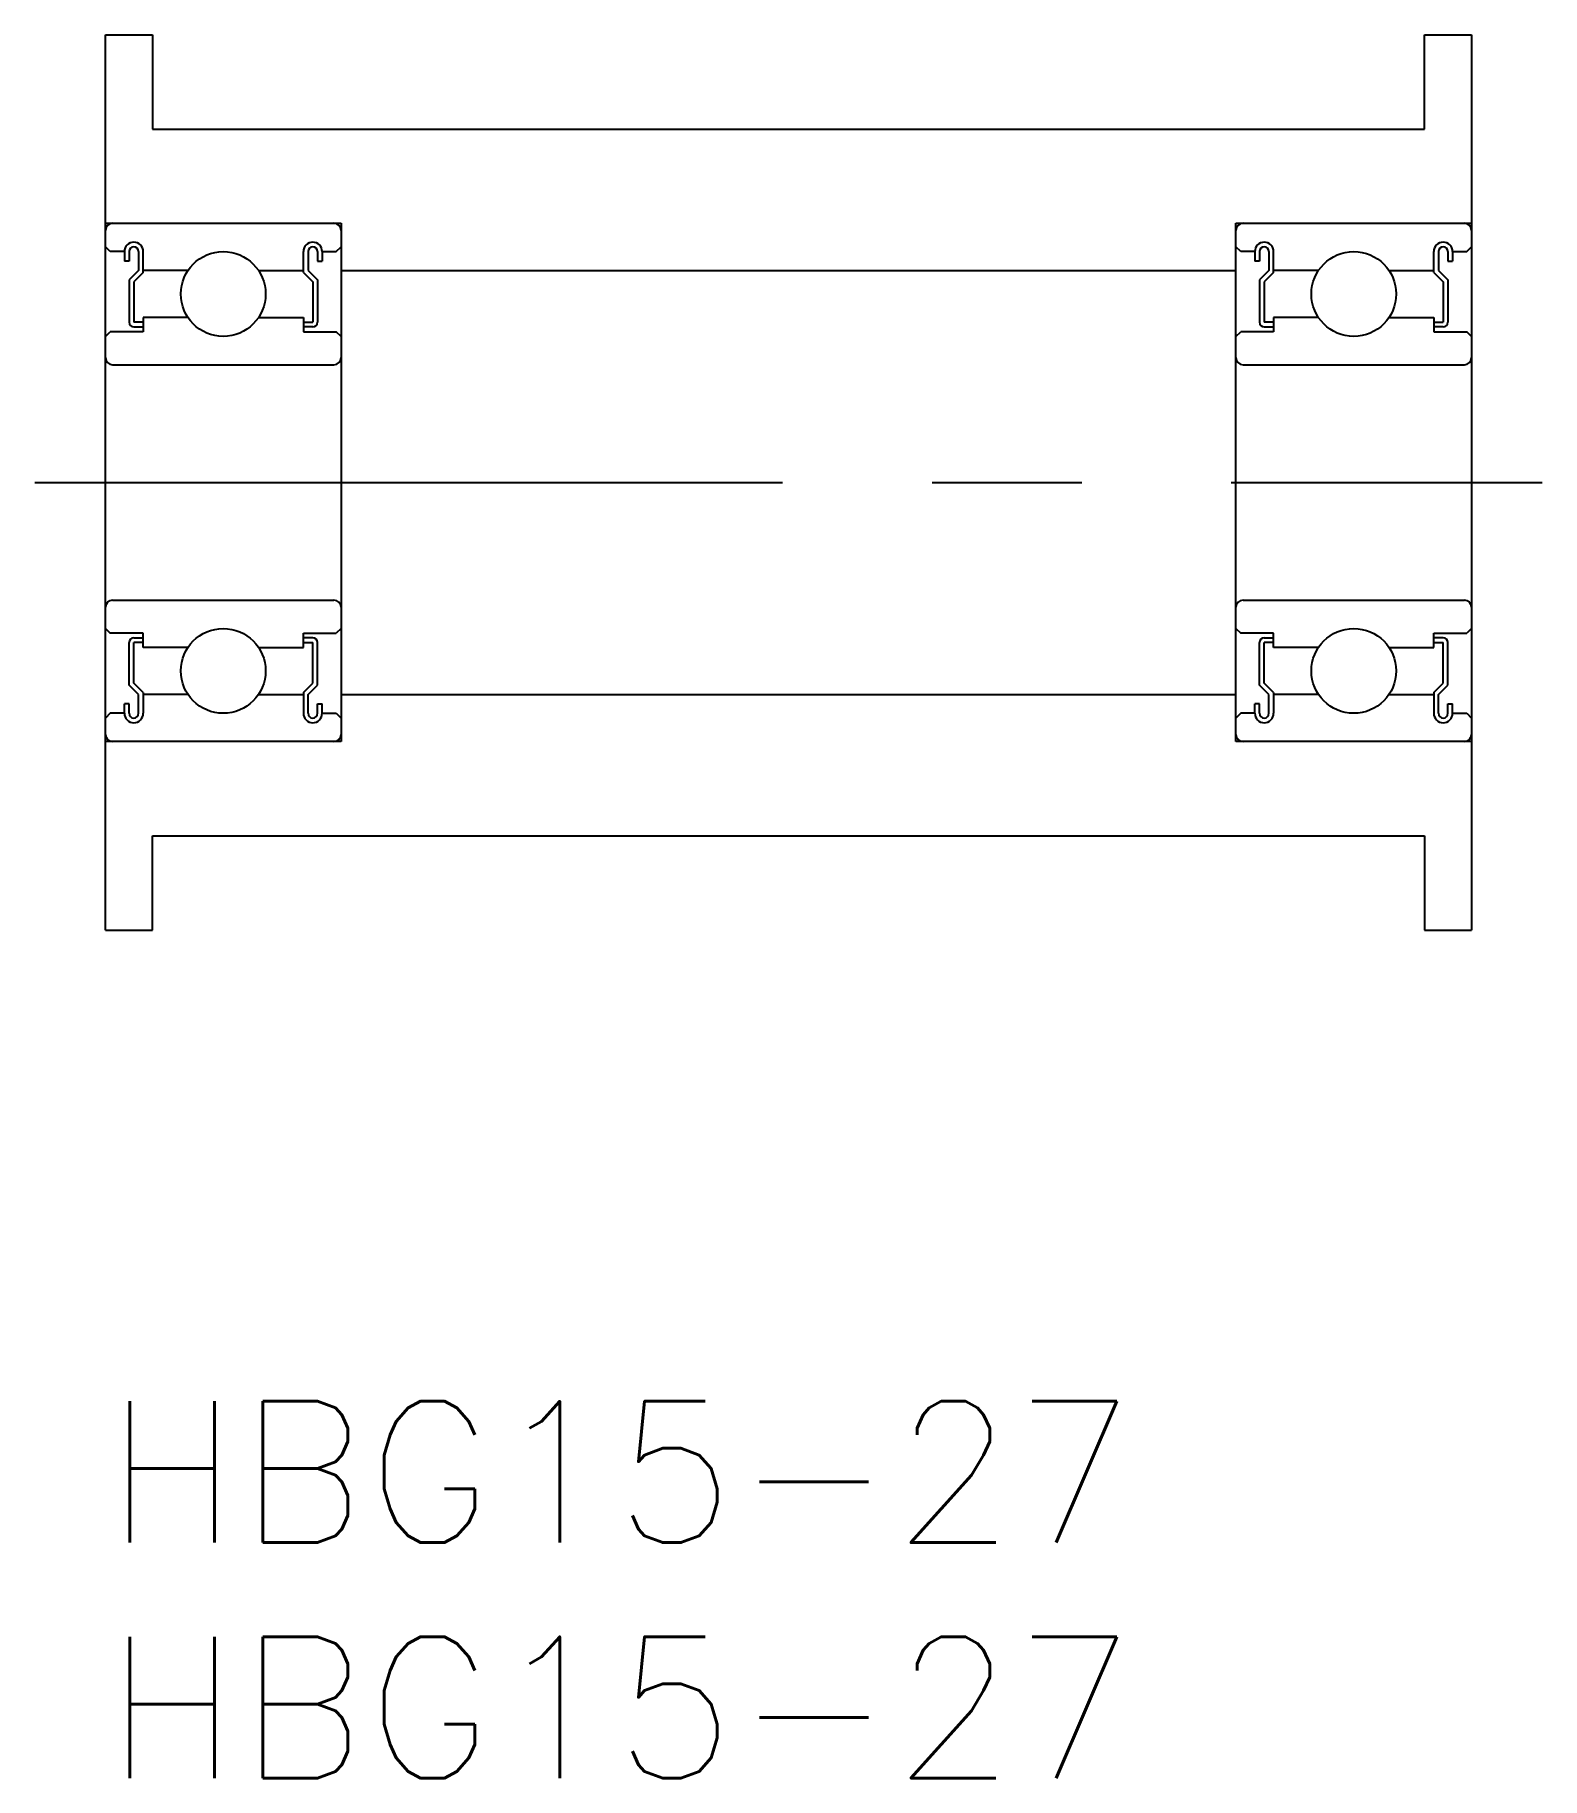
# Model space of a CAD drawing. Extents: x -1.5 to 30.5, y -8 to 29.
import ezdxf

# ---------------------------------------------------------------- set-up
doc = ezdxf.new("R2010")
doc.units = 0
doc.header["$LTSCALE"] = 0.5
doc.linetypes.add('CENTER', pattern=[50.8, 31.75, -6.35, 6.35, -6.35])
for name, color, linetype in [('MSM_CENTER', 1, 'CENTER'), ('MSM_CONTINUOUS', 7, 'CONTINUOUS'), ('MSM_PART_NUMBER', 7, 'CONTINUOUS')]:
    doc.layers.add(name, color=color, linetype=linetype)
doc.styles.get("Standard").update_dxf_attribs({"font": 'txt.shx', "height": 3, "bigfont": 'bigfont.shx'})

# ---------------------------------------------------------------- blocks, each defined once
blk = doc.blocks.new('*U2')
at = {"layer": 'MSM_PART_NUMBER'}
blk.add_text('HBG15-27', height=3, dxfattribs=at).set_placement((0, -3))
blk = doc.blocks.new('*U3')
at = {"layer": 'MSM_PART_NUMBER'}
blk.add_text('HBG15-27', height=3, dxfattribs=at).set_placement((0, -8))

msp = doc.modelspace()

# ---------------------------------------------------------------- linework, layer by layer
at = {"layer": 'MSM_CENTER'}
msp.add_line((-1.5, 19.5), (30.5, 19.5), dxfattribs=at)
at = {"layer": 'MSM_CONTINUOUS'}
for p, q in [((0, 29), (1, 29)), ((0, 10), (0, 29)), ((1, 29), (1, 27)), ((28, 27), (28, 29)), ((28, 29), (29, 29)), ((29, 29), (29, 10)), ((1, 27), (28, 27)), ((0, 25), (5, 25)), ((5, 25), (5, 14)), ((24, 25), (29, 25)), ((24, 14), (24, 25)), ((24.03, 24.94), (24.06, 24.97)), ((0.1, 24.4), (0, 24.5)), ((4.9, 24.4), (5, 24.5)), ((24.1, 24.4), (24, 24.5)), ((28.9, 24.4), (29, 24.5)), ((0.4, 24.4), (0.1, 24.4)), ((0.4, 24.4), (0.4, 24.2)), ((0.5, 24.2), (0.4, 24.2)), ((0.5, 24.4), (0.5, 24.2)), ((0.7, 24.4), (0.7, 24)), ((0.8, 23.959), (0.8, 24.4)), ((4.2, 23.959), (4.2, 24.4)), ((4.3, 24.4), (4.3, 24)), ((4.5, 24.4), (4.5, 24.2)), ((4.5, 24.2), (4.6, 24.2)), ((4.6, 24.4), (4.6, 24.2)), ((4.6, 24.4), (4.9, 24.4)), ((24.4, 24.4), (24.1, 24.4)), ((24.4, 24.4), (24.4, 24.2)), ((24.5, 24.2), (24.4, 24.2)), ((24.5, 24.4), (24.5, 24.2)), ((24.7, 24.4), (24.7, 24)), ((24.8, 23.959), (24.8, 24.4)), ((28.2, 23.959), (28.2, 24.4)), ((28.3, 24.4), (28.3, 24)), ((28.5, 24.4), (28.5, 24.2)), ((28.5, 24.2), (28.6, 24.2)), ((28.6, 24.4), (28.6, 24.2)), ((28.6, 24.4), (28.9, 24.4)), ((0.7, 24), (0.5, 23.8)), ((0.5, 23.8), (0.5, 22.9)), ((0.8, 23.959), (0.6, 23.759)), ((0.6, 23.759), (0.6, 22.9)), ((1.752, 24), (0.8, 24)), ((3.248, 24), (4.2, 24)), ((4.2, 23.959), (4.4, 23.759)), ((4.3, 24), (4.5, 23.8)), ((4.4, 23.759), (4.4, 22.9)), ((4.5, 23.8), (4.5, 22.9)), ((5, 24), (24, 24)), ((24.7, 24), (24.5, 23.8)), ((24.5, 23.8), (24.5, 22.9)), ((24.8, 23.959), (24.6, 23.759)), ((24.6, 23.759), (24.6, 22.9)), ((25.752, 24), (24.8, 24)), ((27.248, 24), (28.2, 24)), ((28.2, 23.959), (28.4, 23.759)), ((28.3, 24), (28.5, 23.8)), ((28.4, 23.759), (28.4, 22.9)), ((28.5, 23.8), (28.5, 22.9)), ((1.752, 23), (0.8, 23)), ((0.8, 23), (0.8, 22.7)), ((3.248, 23), (4.2, 23)), ((4.2, 23), (4.2, 22.7)), ((25.752, 23), (24.8, 23)), ((24.8, 23), (24.8, 22.7)), ((27.248, 23), (28.2, 23)), ((28.2, 23), (28.2, 22.7)), ((0, 22.6), (0.1, 22.7)), ((0.8, 22.7), (0.1, 22.7)), ((0.8, 22.9), (0.6, 22.9)), ((0.6, 22.8), (0.8, 22.8)), ((4.2, 22.9), (4.4, 22.9)), ((4.4, 22.8), (4.2, 22.8)), ((4.2, 22.7), (4.9, 22.7)), ((5, 22.6), (4.9, 22.7)), ((24, 22.6), (24.1, 22.7)), ((24.8, 22.7), (24.1, 22.7)), ((24.8, 22.9), (24.6, 22.9)), ((24.6, 22.8), (24.8, 22.8)), ((28.2, 22.9), (28.4, 22.9)), ((28.4, 22.8), (28.2, 22.8)), ((28.2, 22.7), (28.9, 22.7)), ((29, 22.6), (28.9, 22.7)), ((0.15, 22), (4.85, 22)), ((24.15, 22), (28.85, 22)), ((0.15, 17), (4.85, 17)), ((24.15, 17), (28.85, 17)), ((0, 16.4), (0.1, 16.3)), ((0.8, 16.3), (0.1, 16.3)), ((0.8, 16), (0.8, 16.3)), ((4.2, 16.3), (4.9, 16.3)), ((4.2, 16), (4.2, 16.3)), ((5, 16.4), (4.9, 16.3)), ((24, 16.4), (24.1, 16.3)), ((24.8, 16.3), (24.1, 16.3)), ((24.8, 16), (24.8, 16.3)), ((28.2, 16.3), (28.9, 16.3)), ((28.2, 16), (28.2, 16.3)), ((29, 16.4), (28.9, 16.3)), ((0.5, 15.2), (0.5, 16.1)), ((0.6, 16.2), (0.8, 16.2)), ((0.6, 15.241), (0.6, 16.1)), ((0.8, 16.1), (0.6, 16.1)), ((1.752, 16), (0.8, 16)), ((3.248, 16), (4.2, 16)), ((4.4, 16.2), (4.2, 16.2)), ((4.2, 16.1), (4.4, 16.1)), ((4.4, 15.241), (4.4, 16.1)), ((4.5, 15.2), (4.5, 16.1)), ((24.5, 15.2), (24.5, 16.1)), ((24.6, 16.2), (24.8, 16.2)), ((24.6, 15.241), (24.6, 16.1)), ((24.8, 16.1), (24.6, 16.1)), ((25.752, 16), (24.8, 16)), ((27.248, 16), (28.2, 16)), ((28.4, 16.2), (28.2, 16.2)), ((28.2, 16.1), (28.4, 16.1)), ((28.4, 15.241), (28.4, 16.1)), ((28.5, 15.2), (28.5, 16.1)), ((0.7, 15), (0.5, 15.2)), ((0.8, 15.041), (0.6, 15.241)), ((4.2, 15.041), (4.4, 15.241)), ((4.3, 15), (4.5, 15.2)), ((24.7, 15), (24.5, 15.2)), ((24.8, 15.041), (24.6, 15.241)), ((28.2, 15.041), (28.4, 15.241)), ((28.3, 15), (28.5, 15.2)), ((0.4, 14.6), (0.4, 14.8)), ((0.5, 14.8), (0.4, 14.8)), ((0.5, 14.6), (0.5, 14.8)), ((0.7, 14.6), (0.7, 15)), ((0.8, 15.041), (0.8, 14.6)), ((1.752, 15), (0.8, 15)), ((3.248, 15), (4.2, 15)), ((4.2, 15.041), (4.2, 14.6)), ((4.3, 14.6), (4.3, 15)), ((4.5, 14.6), (4.5, 14.8)), ((4.5, 14.8), (4.6, 14.8)), ((4.6, 14.6), (4.6, 14.8)), ((5, 15), (24, 15)), ((24.7, 14.6), (24.7, 15)), ((24.8, 15.041), (24.8, 14.6)), ((25.752, 15), (24.8, 15)), ((27.248, 15), (28.2, 15)), ((28.2, 15.041), (28.2, 14.6)), ((28.3, 14.6), (28.3, 15)), ((0.1, 14.6), (0, 14.5)), ((0.4, 14.6), (0.1, 14.6)), ((4.6, 14.6), (4.9, 14.6)), ((4.9, 14.6), (5, 14.5)), ((24.1, 14.6), (24, 14.5)), ((24.4, 14.6), (24.1, 14.6)), ((24.4, 14.6), (24.4, 14.8)), ((24.5, 14.8), (24.4, 14.8)), ((24.5, 14.6), (24.5, 14.8)), ((28.5, 14.6), (28.5, 14.8)), ((28.5, 14.8), (28.6, 14.8)), ((28.6, 14.6), (28.6, 14.8)), ((28.6, 14.6), (28.9, 14.6)), ((28.9, 14.6), (29, 14.5)), ((5, 14), (0, 14)), ((29, 14), (24, 14)), ((1, 12), (28, 12)), ((1, 10), (1, 12)), ((28, 12), (28, 10)), ((0, 10), (1, 10)), ((28, 10), (29, 10))]:
    msp.add_line(p, q, dxfattribs=at)
for centre in [(2.5, 23.5), (26.5, 23.5), (2.5, 15.5), (26.5, 15.5)]:
    msp.add_circle(centre, 0.9, dxfattribs=at)
for centre, radius, start, end in [((0.15, 24.85), 0.15, 90, 180), ((4.85, 24.85), 0.15, 0, 90), ((24.15, 24.85), 0.15, 90, 180), ((28.85, 24.85), 0.15, 0, 90), ((0.6, 24.4), 0.2, 0, 180), ((0.6, 24.4), 0.1, 0, 180), ((4.4, 24.4), 0.2, 0, 180), ((4.4, 24.4), 0.1, 0, 180), ((24.6, 24.4), 0.2, 0, 180), ((24.6, 24.4), 0.1, 0, 180), ((28.4, 24.4), 0.2, 0, 180), ((28.4, 24.4), 0.1, 0, 180), ((0.6, 22.9), 0.1, 180, 270), ((4.4, 22.9), 0.1, 270, 0), ((24.6, 22.9), 0.1, 180, 270), ((28.4, 22.9), 0.1, 270, 0), ((0.15, 22.15), 0.15, 180, 270), ((4.85, 22.15), 0.15, 270, 0), ((24.15, 22.15), 0.15, 180, 270), ((28.85, 22.15), 0.15, 270, 0), ((0.15, 16.85), 0.15, 90, 180), ((4.85, 16.85), 0.15, 0, 90), ((24.15, 16.85), 0.15, 90, 180), ((28.85, 16.85), 0.15, 0, 90), ((0.6, 16.1), 0.1, 90, 180), ((4.4, 16.1), 0.1, 360, 90), ((24.6, 16.1), 0.1, 90, 180), ((28.4, 16.1), 0.1, 360, 90), ((0.6, 14.6), 0.2, 180, 0), ((0.6, 14.6), 0.1, 180, 0), ((4.4, 14.6), 0.2, 180, 0), ((4.4, 14.6), 0.1, 180, 0), ((24.6, 14.6), 0.2, 180, 0), ((24.6, 14.6), 0.1, 180, 0), ((28.4, 14.6), 0.2, 180, 0), ((28.4, 14.6), 0.1, 180, 0), ((0.15, 14.15), 0.15, 180, 270), ((4.85, 14.15), 0.15, 270, 0), ((24.15, 14.15), 0.15, 180, 270), ((28.85, 14.15), 0.15, 270, 0)]:
    msp.add_arc(centre, radius, start, end, dxfattribs=at)

# ---------------------------------------------------------------- block references
for name in ['*U2', '*U3']:
    msp.add_blockref(name, (0, 0), dxfattribs=at)

doc.saveas('drawing.dxf')
